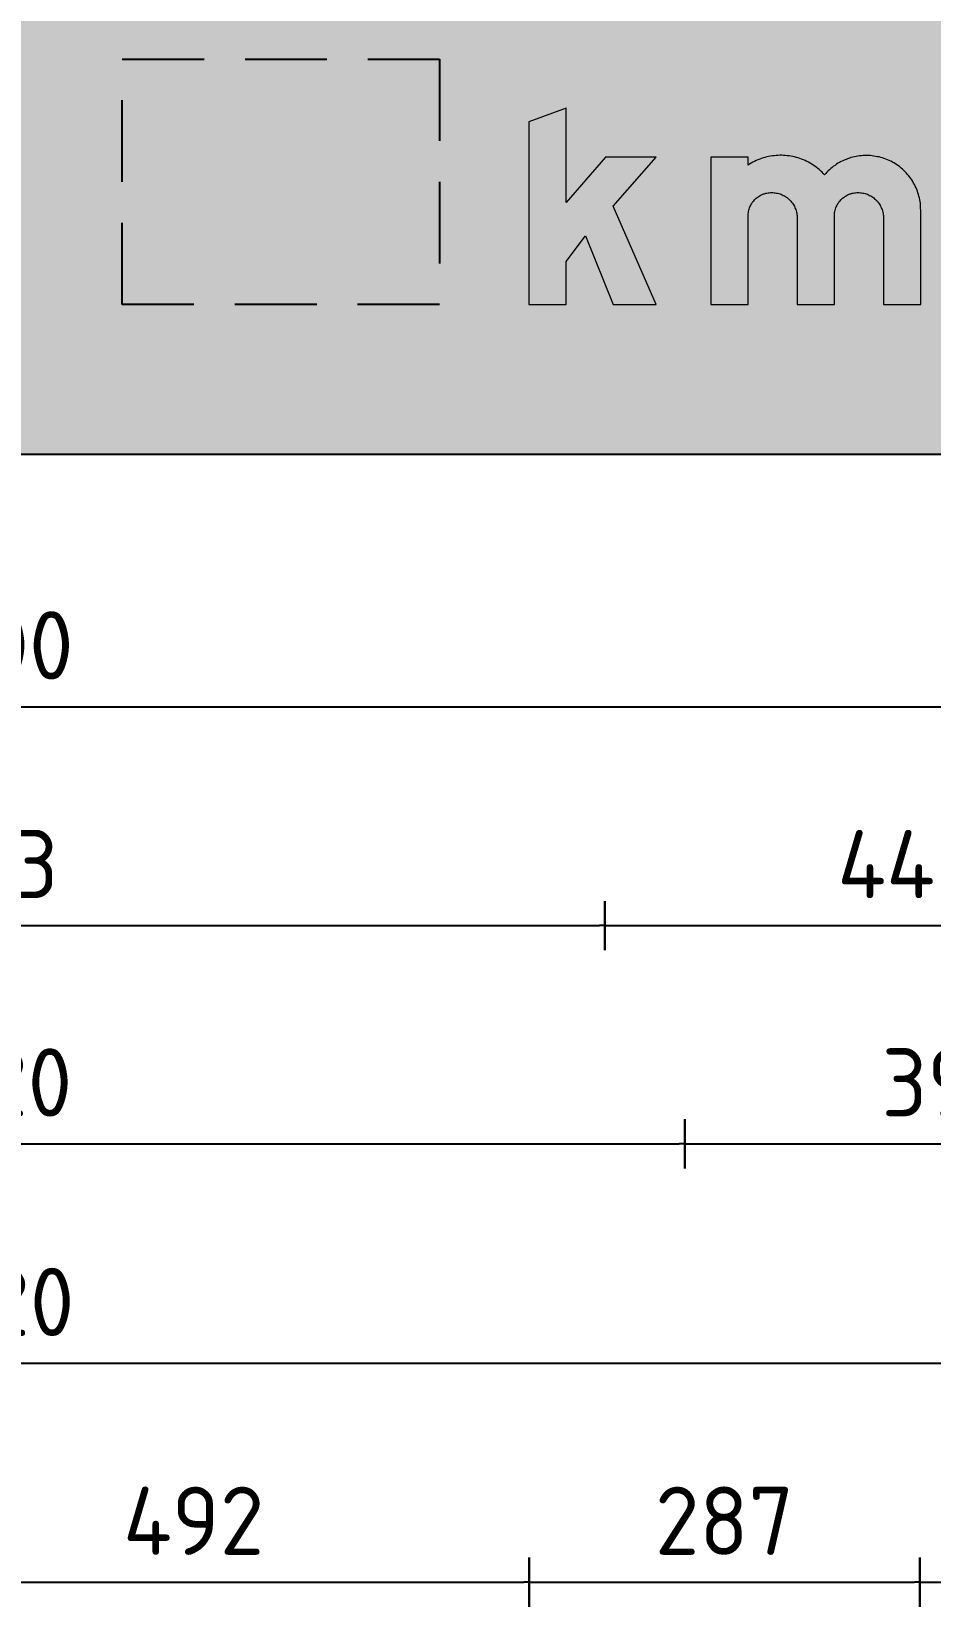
# Model space of a CAD drawing. Extents: x 0 to 1025, y -1312 to 297.
# Drawn here: x 246.5 to 279.5, y 64.5 to 122.3 of the extents above; entities that cross this region are included whole.
import ezdxf

# ---------------------------------------------------------------- set-up
doc = ezdxf.new("R2010")
doc.units = 0
doc.header["$LTSCALE"] = 6
doc.header["$MEASUREMENT"] = 0
doc.header["$PDSIZE"] = 1
doc.linetypes.add('HIDDEN', pattern=[0.375, 0.25, -0.125])
doc.layers.get('0').update_dxf_attribs({"linetype": 'CONTINUOUS'})
doc.layers.get('DEFPOINTS').update_dxf_attribs({"linetype": 'CONTINUOUS'})
doc.layers.add('L25', color=1, linetype='CONTINUOUS')
doc.layers.add('T25', color=1, linetype='CONTINUOUS')
doc.layers.add('yellow', color=7, linetype='CONTINUOUS', true_color=0xfcd900)
doc.styles.add('ISO', font='iso3098b.shx')
doc.dimstyles.new('SIGNSDIM', dxfattribs={"dimtxt": 2.5, "dimasz": 0.2, "dimexe": 1, "dimexo": 1.5, "dimgap": 1, "dimtad": 1, "dimtoh": 1, "dimdec": 4, "dimlfac": 20, "dimrnd": 1, "dimdsep": 46, "dimtxsty": 'ISO', "dimblk": 'SGNDIM', "dimcen": 2.5, "dimse2": 1, "dimadec": 0, "dimazin": 0, "dimtfac": 1, "dimtdec": 4, "dimtix": 1, "dimtmove": 0, "dimatfit": 3, "dimldrblk": 'SGNDIM', "dimfxl": 1, "dimtolj": 1, "dimtzin": 0, "dimarcsym": 0})

# ---------------------------------------------------------------- blocks, each defined once
blk = doc.blocks.new('SGNDIM')
for p, q in [((0, 4.5), (0, -4.5)), ((0, 0), (-1, 0))]:
    blk.add_line(p, q)
blk = doc.blocks.new('*D38')
at = {"layer": 'DEFPOINTS', "color": 0, "transparency": 16777216}
for p in [(279.0790021215249, 90.72775310346542), (289.9549699522847, 90.72775310346539), (289.9549699522847, 65.45374197443088)]:
    blk.add_point(p, dxfattribs=at)
at = {"layer": 'T25', "color": 0, "lineweight": -2, "transparency": 16777216}
for p, q in [((289.9549699522847, 89.22775310346539), (289.9549699522847, 64.45374197443088)), ((279.2790021215249, 65.45374197443088), (289.7549699522847, 65.45374197443088))]:
    blk.add_line(p, q, dxfattribs=at)
at = {"layer": 'T25', "color": 0, "lineweight": -2, "transparency": 16777216, "xscale": 0.2, "yscale": 0.2, "zscale": 0.2, "rotation": 180}
blk.add_blockref('SGNDIM', (279.0790021215249, 65.45374197443088), dxfattribs=at)
at = {"layer": 'T25', "color": 0, "lineweight": -2, "transparency": 16777216, "xscale": 0.2, "yscale": 0.2, "zscale": 0.2}
blk.add_blockref('SGNDIM', (289.9549699522847, 65.45374197443088), dxfattribs=at)
at = {"layer": 'T25', "color": 0, "transparency": 16777216, "insert": (284.5169860369048, 67.70374197443088), "char_height": 2.5, "attachment_point": 5, "style": 'ISO'}
blk.add_mtext('\\A1;218', dxfattribs=at)
blk = doc.blocks.new('*D39')
at = {"layer": 'DEFPOINTS', "color": 0, "transparency": 16777216}
for p in [(264.7532521215249, 110.5906501679015), (279.0790021215249, 110.5906501679015), (279.0790021215249, 65.45374197443088)]:
    blk.add_point(p, dxfattribs=at)
at = {"layer": 'T25', "color": 0, "lineweight": -2, "transparency": 16777216}
blk.add_line((264.9532521215249, 65.45374197443088), (278.8790021215249, 65.45374197443088), dxfattribs=at)
at = {"layer": 'T25', "color": 0, "lineweight": -2, "transparency": 16777216, "xscale": 0.2, "yscale": 0.2, "zscale": 0.2, "rotation": 180}
blk.add_blockref('SGNDIM', (264.7532521215249, 65.45374197443088), dxfattribs=at)
at = {"layer": 'T25', "color": 0, "lineweight": -2, "transparency": 16777216, "xscale": 0.2, "yscale": 0.2, "zscale": 0.2}
blk.add_blockref('SGNDIM', (279.0790021215249, 65.45374197443088), dxfattribs=at)
at = {"layer": 'T25', "color": 0, "transparency": 16777216, "insert": (271.9161271215249, 67.70374197443088), "char_height": 2.5, "attachment_point": 5, "style": 'ISO'}
blk.add_mtext('\\A1;287', dxfattribs=at)
blk = doc.blocks.new('*D40')
at = {"layer": 'DEFPOINTS', "color": 0, "transparency": 16777216}
for p in [(240.1533724423606, 104.6449995484639), (264.7532521215249, 104.6449995484639), (264.7532521215249, 65.45374197443088)]:
    blk.add_point(p, dxfattribs=at)
at = {"layer": 'T25', "color": 0, "lineweight": -2, "transparency": 16777216}
blk.add_line((240.3533724423606, 65.45374197443088), (264.5532521215249, 65.45374197443088), dxfattribs=at)
at = {"layer": 'T25', "color": 0, "lineweight": -2, "transparency": 16777216, "xscale": 0.2, "yscale": 0.2, "zscale": 0.2, "rotation": 180}
blk.add_blockref('SGNDIM', (240.1533724423606, 65.45374197443088), dxfattribs=at)
at = {"layer": 'T25', "color": 0, "lineweight": -2, "transparency": 16777216, "xscale": 0.2, "yscale": 0.2, "zscale": 0.2}
blk.add_blockref('SGNDIM', (264.7532521215249, 65.45374197443088), dxfattribs=at)
at = {"layer": 'T25', "color": 0, "transparency": 16777216, "insert": (252.4533122819428, 67.70374197443088), "char_height": 2.5, "attachment_point": 5, "style": 'ISO'}
blk.add_mtext('\\A1;492', dxfattribs=at)
blk = doc.blocks.new('*D43')
at = {"layer": 'DEFPOINTS', "color": 0, "transparency": 16777216}
for p in [(219.4528090448124, 116.0757744419039), (270.4593808599823, 116.0757744419039), (270.4593808599823, 81.52349244510759)]:
    blk.add_point(p, dxfattribs=at)
at = {"layer": 'T25', "color": 0, "lineweight": -2, "transparency": 16777216}
blk.add_line((219.6528090448124, 81.52349244510759), (270.2593808599823, 81.52349244510759), dxfattribs=at)
at = {"layer": 'T25', "color": 0, "lineweight": -2, "transparency": 16777216, "xscale": 0.2, "yscale": 0.2, "zscale": 0.2, "rotation": 180}
blk.add_blockref('SGNDIM', (219.4528090448124, 81.52349244510759), dxfattribs=at)
at = {"layer": 'T25', "color": 0, "lineweight": -2, "transparency": 16777216, "xscale": 0.2, "yscale": 0.2, "zscale": 0.2}
blk.add_blockref('SGNDIM', (270.4593808599823, 81.52349244510759), dxfattribs=at)
at = {"layer": 'T25', "color": 0, "transparency": 16777216, "insert": (244.9560949523973, 83.77349244510759), "char_height": 2.5, "attachment_point": 5, "style": 'ISO'}
blk.add_mtext('\\A1;1020', dxfattribs=at)
blk = doc.blocks.new('*D44')
at = {"layer": 'DEFPOINTS', "color": 0, "transparency": 16777216}
for p in [(222.3796584315482, 111.2934718846903), (267.5325314732465, 111.2934718846903), (267.5325314732465, 89.52349244510756)]:
    blk.add_point(p, dxfattribs=at)
at = {"layer": 'T25', "color": 0, "lineweight": -2, "transparency": 16777216}
blk.add_line((222.5796584315482, 89.52349244510756), (267.3325314732465, 89.52349244510756), dxfattribs=at)
at = {"layer": 'T25', "color": 0, "lineweight": -2, "transparency": 16777216, "xscale": 0.2, "yscale": 0.2, "zscale": 0.2, "rotation": 180}
blk.add_blockref('SGNDIM', (222.3796584315482, 89.52349244510756), dxfattribs=at)
at = {"layer": 'T25', "color": 0, "lineweight": -2, "transparency": 16777216, "xscale": 0.2, "yscale": 0.2, "zscale": 0.2}
blk.add_blockref('SGNDIM', (267.5325314732465, 89.52349244510756), dxfattribs=at)
at = {"layer": 'T25', "color": 0, "transparency": 16777216, "insert": (244.9560949523974, 91.77349244510756), "char_height": 2.5, "attachment_point": 5, "style": 'ISO'}
blk.add_mtext('\\A1;903', dxfattribs=at)
blk = doc.blocks.new('*D45')
at = {"layer": 'DEFPOINTS', "color": 0, "transparency": 16777216}
for p in [(270.4593808599823, 109.7920242372619), (289.9549699522847, 106.4717772531391), (289.9549699522847, 81.52349244510758)]:
    blk.add_point(p, dxfattribs=at)
at = {"layer": 'T25', "color": 0, "lineweight": -2, "transparency": 16777216}
for p, q in [((289.9549699522847, 104.9717772531391), (289.9549699522847, 80.52349244510758)), ((270.6593808599823, 81.52349244510758), (289.7549699522847, 81.52349244510758))]:
    blk.add_line(p, q, dxfattribs=at)
at = {"layer": 'T25', "color": 0, "lineweight": -2, "transparency": 16777216, "xscale": 0.2, "yscale": 0.2, "zscale": 0.2, "rotation": 180}
blk.add_blockref('SGNDIM', (270.4593808599823, 81.52349244510758), dxfattribs=at)
at = {"layer": 'T25', "color": 0, "lineweight": -2, "transparency": 16777216, "xscale": 0.2, "yscale": 0.2, "zscale": 0.2}
blk.add_blockref('SGNDIM', (289.9549699522847, 81.52349244510758), dxfattribs=at)
at = {"layer": 'T25', "color": 0, "transparency": 16777216, "insert": (280.2071754061335, 83.77349244510758), "char_height": 2.5, "attachment_point": 5, "style": 'ISO'}
blk.add_mtext('\\A1;390', dxfattribs=at)
blk = doc.blocks.new('*D47')
at = {"layer": 'DEFPOINTS', "color": 0, "transparency": 16777216}
for p in [(267.5325314732465, 107.7014585391159), (289.9549699522847, 107.7014585391158), (289.9549699522847, 89.52349244510759)]:
    blk.add_point(p, dxfattribs=at)
at = {"layer": 'T25', "color": 0, "lineweight": -2, "transparency": 16777216}
for p, q in [((289.9549699522847, 106.2014585391158), (289.9549699522847, 88.52349244510759)), ((267.7325314732465, 89.52349244510759), (289.7549699522847, 89.52349244510759))]:
    blk.add_line(p, q, dxfattribs=at)
at = {"layer": 'T25', "color": 0, "lineweight": -2, "transparency": 16777216, "xscale": 0.2, "yscale": 0.2, "zscale": 0.2, "rotation": 180}
blk.add_blockref('SGNDIM', (267.5325314732465, 89.52349244510759), dxfattribs=at)
at = {"layer": 'T25', "color": 0, "lineweight": -2, "transparency": 16777216, "xscale": 0.2, "yscale": 0.2, "zscale": 0.2}
blk.add_blockref('SGNDIM', (289.9549699522847, 89.52349244510759), dxfattribs=at)
at = {"layer": 'T25', "color": 0, "transparency": 16777216, "insert": (278.7437507127656, 91.77349244510759), "char_height": 2.5, "attachment_point": 5, "style": 'ISO'}
blk.add_mtext('\\A1;448', dxfattribs=at)
blk = doc.blocks.new('*D60')
at = {"layer": 'DEFPOINTS', "color": 0, "transparency": 16777216}
for p in [(209.4463342908134, 118.9192474164409), (280.4658556139817, 118.9192474164409), (280.4658556139817, 73.47699213132314)]:
    blk.add_point(p, dxfattribs=at)
at = {"layer": 'T25', "color": 0, "lineweight": -2, "transparency": 16777216}
blk.add_line((209.6463342908134, 73.47699213132314), (280.2658556139817, 73.47699213132314), dxfattribs=at)
at = {"layer": 'T25', "color": 0, "lineweight": -2, "transparency": 16777216, "xscale": 0.2, "yscale": 0.2, "zscale": 0.2, "rotation": 180}
blk.add_blockref('SGNDIM', (209.4463342908134, 73.47699213132314), dxfattribs=at)
at = {"layer": 'T25', "color": 0, "lineweight": -2, "transparency": 16777216, "xscale": 0.2, "yscale": 0.2, "zscale": 0.2}
blk.add_blockref('SGNDIM', (280.4658556139817, 73.47699213132314), dxfattribs=at)
at = {"layer": 'T25', "color": 0, "transparency": 16777216, "insert": (244.9560949523975, 75.72699213132314), "char_height": 2.5, "attachment_point": 5, "style": 'ISO'}
blk.add_mtext('\\A1;1420', dxfattribs=at)
blk = doc.blocks.new('*D63')
at = {"layer": 'DEFPOINTS', "color": 0, "transparency": 16777216}
for p in [(204.9649293645379, 139.9032836958754), (284.9472605402573, 139.9032836958754), (284.9472605402573, 97.54674203023296)]:
    blk.add_point(p, dxfattribs=at)
at = {"layer": 'T25', "color": 0, "lineweight": -2, "transparency": 16777216}
blk.add_line((205.1649293645379, 97.54674203023296), (284.7472605402573, 97.54674203023296), dxfattribs=at)
at = {"layer": 'T25', "color": 0, "lineweight": -2, "transparency": 16777216, "xscale": 0.2, "yscale": 0.2, "zscale": 0.2, "rotation": 180}
blk.add_blockref('SGNDIM', (204.9649293645379, 97.54674203023296), dxfattribs=at)
at = {"layer": 'T25', "color": 0, "lineweight": -2, "transparency": 16777216, "xscale": 0.2, "yscale": 0.2, "zscale": 0.2}
blk.add_blockref('SGNDIM', (284.9472605402573, 97.54674203023296), dxfattribs=at)
at = {"layer": 'T25', "color": 0, "transparency": 16777216, "insert": (244.9560949523976, 99.79674203023296), "char_height": 2.5, "attachment_point": 5, "style": 'ISO'}
blk.add_mtext('\\A1;1600', dxfattribs=at)

msp = doc.modelspace()

# ---------------------------------------------------------------- hatches: boundary and pattern name
at = {"layer": 'L25'}
h = msp.add_hatch(color=256, dxfattribs=at)
h.paths.add_polyline_path([(264.738352515593, 112.2893215360352), (266.1063969119675, 112.2893215360352), (266.1063969119675, 113.8718474691294), (266.8251998998931, 114.8109287920644), (267.8338428023048, 112.2893215360352), (269.4163687353989, 112.2893215360352), (267.8338428023048, 115.8891332739527), (269.4163687353989, 117.6919375420564), (267.5497996861084, 117.6919375420564), (266.1063969119675, 116.0340532311958), (266.1063969119675, 119.4889450118703), (264.738352515593, 118.9846235606644)])
h.paths.add_polyline_path([(277.7463678777298, 115.4601702005133), (277.7463678777298, 112.2893215360352), (279.1144122741043, 112.2893215360352), (279.1144122741043, 115.7442133167097), (279.1086154758146, 115.8137748961864), (279.1086154758146, 115.8775396773733), (279.1028186775249, 115.9413044585603), (279.0970218792351, 116.0050692397472), (279.0854282826558, 116.0688340209342), (279.0738346860762, 116.1325988021211), (279.0622410894968, 116.196363583308), (279.0448506946277, 116.260128364495), (279.0274602997584, 116.323893145682), (279.0100699048892, 116.3876579268689), (278.9868827117305, 116.4456259097661), (278.9636955185716, 116.5093906909531), (278.9405083254126, 116.5673586738503), (278.911524333964, 116.6253266567475), (278.8825403425154, 116.6832946396447), (278.8477595527771, 116.741262622542), (278.8187755613284, 116.7992306054392), (278.7839947715901, 116.8571985883363), (278.7434171835621, 116.9093697729439), (278.7086363938238, 116.9615409575513), (278.6680588057957, 117.0137121421589), (278.621684419478, 117.0600865284767), (278.5811068314499, 117.1122577130842), (278.5347324451321, 117.158632099402), (278.4883580588143, 117.2050064857197), (278.4419836724965, 117.2455840737478), (278.3898124878891, 117.2919584600656), (278.3434381015713, 117.3325360480936), (278.2912669169638, 117.367316837832), (278.2332989340665, 117.40789442586), (278.1811277494591, 117.4426752155984), (278.1289565648515, 117.4774560053366), (278.0709885819543, 117.5064399967853), (278.0130205990571, 117.5412207865236), (277.9550526161598, 117.5702047779723), (277.891287834973, 117.5933919711311), (277.8333198520757, 117.61657916429), (277.7695550708887, 117.6397663574489), (277.7115870879915, 117.6629535506078), (277.6478223068046, 117.6803439454769), (277.5840575256176, 117.6977343403461), (277.5202927444306, 117.7093279369256), (277.4565279632438, 117.720921533505), (277.3927631820568, 117.7325151300844), (277.3289984008698, 117.7441087266639), (277.2652336196829, 117.7499055249536), (277.1956720402063, 117.7499055249536), (277.1319072590193, 117.7499055249536), (277.0681424778323, 117.7499055249536), (277.0043776966453, 117.7499055249536), (276.9406129154585, 117.7441087266639), (276.8710513359819, 117.7383119283742), (276.8072865547949, 117.7267183317947), (276.7435217736079, 117.720921533505), (276.679756992421, 117.7035311386358), (276.615992211234, 117.6919375420564), (276.5522274300471, 117.6745471471873), (276.4942594471499, 117.6513599540283), (276.4304946659629, 117.6339695591592), (276.3725266830656, 117.6107823660003), (276.3087619018787, 117.5817983745516), (276.2507939189815, 117.5586111813927), (276.1928259360843, 117.5296271899442), (276.1348579531871, 117.4948464002058), (276.0768899702899, 117.4658624087572), (276.0247187856823, 117.4310816190189), (275.9725476010748, 117.3905040309908), (275.9145796181776, 117.3557232412525), (275.8682052318599, 117.3151456532245), (275.8160340472524, 117.2745680651964), (275.7638628626448, 117.2281936788786), (275.717488476327, 117.1876160908506), (275.6711140900093, 117.1412417045328), (275.6305365019813, 117.0890705199253), (275.5841621156634, 117.0426961336075), (275.5377877293457, 117.094867318215), (275.4914133430279, 117.1412417045328), (275.4392421584204, 117.1876160908506), (275.3928677721026, 117.2339904771683), (275.3348997892054, 117.2745680651964), (275.2827286045979, 117.3209424515142), (275.2305574199904, 117.3615200395422), (275.1725894370932, 117.3963008292806), (275.1146214541959, 117.4368784173086), (275.0566534712987, 117.471659207047), (274.9928886901118, 117.5064399967853), (274.9349207072146, 117.5354239882339), (274.8711559260276, 117.5644079796825), (274.8073911448407, 117.5933919711311), (274.7436263636537, 117.61657916429), (274.6798615824667, 117.6397663574489), (274.6160968012799, 117.6629535506078), (274.5523320200929, 117.6803439454769), (274.4827704406162, 117.6977343403461), (274.4190056594292, 117.7151247352153), (274.3494440799525, 117.7267183317947), (274.2856792987657, 117.7383119283742), (274.216117719289, 117.7441087266639), (274.1465561398123, 117.7499055249536), (274.0769945603357, 117.7557023232433), (274.0132297791487, 117.761499121533), (273.9436681996721, 117.761499121533), (273.8741066201954, 117.7557023232433), (273.8045450407187, 117.7499055249536), (273.7349834612421, 117.7441087266639), (273.6712186800551, 117.7383119283742), (273.6016571005784, 117.7267183317947), (273.5320955211017, 117.7151247352153), (273.4683307399147, 117.6977343403461), (273.3987691604381, 117.6803439454769), (273.3350043792512, 117.6629535506078), (273.2712395980643, 117.6397663574489), (273.2074748168773, 117.61657916429), (273.1437100356904, 117.5933919711311), (273.0799452545034, 117.5644079796825), (273.0161804733165, 117.5354239882339), (272.9582124904193, 117.5064399967853), (272.8944477092323, 117.471659207047), (272.8364797263351, 117.4368784173086), (272.7785117434379, 117.4020976275703), (272.7785117434379, 117.6919375420564), (271.4104673470634, 117.6919375420564), (271.4104673470634, 112.2893215360352), (272.7785117434379, 112.2893215360352), (272.7785117434379, 115.52973177999), (272.7785117434379, 115.5761061663077), (272.7843085417276, 115.6166837543358), (272.7901053400174, 115.6630581406536), (272.795902138307, 115.7036357286817), (272.8074957348865, 115.7500101149994), (272.819089331466, 115.7905877030275), (272.8306829280453, 115.8311652910556), (272.8480733229146, 115.8717428790836), (272.8654637177837, 115.9123204671117), (272.8886509109427, 115.9528980551397), (272.9118381041014, 115.9876788448781), (272.9350252972604, 116.0224596346164), (272.9582124904193, 116.0630372226444), (272.9871964818679, 116.092021214093), (273.0161804733165, 116.1268020038314), (273.045164464765, 116.15578599528), (273.0799452545034, 116.1847699867286), (273.1147260442417, 116.2137539781772), (273.1495068339801, 116.2427379696258), (273.1842876237184, 116.2659251627847), (273.2248652117465, 116.2891123559436), (273.2596460014847, 116.3065027508128), (273.3002235895128, 116.323893145682), (273.3408011775409, 116.3412835405511), (273.381378765569, 116.3528771371305), (273.4277531518867, 116.3702675319997), (273.4683307399147, 116.3760643302894), (273.5147051262326, 116.3818611285792), (273.5552827142606, 116.3876579268689), (273.6016571005784, 116.3934547251586), (273.6422346886065, 116.3934547251586), (273.6886090749243, 116.3934547251586), (273.7349834612421, 116.3876579268689), (273.7755610492701, 116.3876579268689), (273.8219354355879, 116.3760643302894), (273.862513023616, 116.3702675319997), (273.9088874099338, 116.3586739354203), (273.9494649979617, 116.3412835405511), (273.9900425859898, 116.3296899439716), (274.0306201740179, 116.3122995491025), (274.071197762046, 116.2891123559436), (274.111775350074, 116.2717219610744), (274.1523529381021, 116.2485347679155), (274.1871337278404, 116.219550776467), (274.2219145175787, 116.196363583308), (274.2566953073171, 116.1673795918594), (274.2914760970554, 116.1383956004108), (274.320460088504, 116.1036148106725), (274.3494440799525, 116.0746308192239), (274.3784280714013, 116.0398500294855), (274.4074120628499, 116.0050692397472), (274.4305992560087, 115.9644916517192), (274.4537864491676, 115.9297108619808), (274.4769736423265, 115.8891332739527), (274.4943640371957, 115.8485556859247), (274.5117544320648, 115.8079780978967), (274.529144826934, 115.7674005098686), (274.5407384235133, 115.7210261235508), (274.5523320200929, 115.6804485355227), (274.5639256166723, 115.634074149205), (274.569722414962, 115.5934965611769), (274.5755192132518, 115.5471221748592), (274.5755192132518, 115.5007477885414), (274.5813160115414, 115.4601702005133), (274.5813160115414, 112.2893215360352), (275.9435636096262, 112.2893215360352), (275.9435636096262, 115.52973177999), (275.9493604079159, 115.5761061663077), (275.9493604079159, 115.6166837543358), (275.9551572062056, 115.6630581406536), (275.9609540044953, 115.7036357286817), (275.9725476010748, 115.7500101149994), (275.9841411976543, 115.7905877030275), (275.9957347942337, 115.8311652910556), (276.0131251891029, 115.8717428790836), (276.030515583972, 115.9123204671117), (276.053702777131, 115.9528980551397), (276.0768899702899, 115.9876788448781), (276.1000771634486, 116.0224596346164), (276.1232643566076, 116.0630372226444), (276.1522483480562, 116.092021214093), (276.1812323395048, 116.1268020038314), (276.2102163309534, 116.15578599528), (276.2449971206918, 116.1847699867286), (276.2797779104301, 116.2137539781772), (276.3145587001685, 116.2427379696258), (276.3493394899068, 116.2659251627847), (276.3899170779349, 116.2891123559436), (276.4304946659629, 116.3065027508128), (276.4652754557012, 116.323893145682), (276.5058530437293, 116.3412835405511), (276.5522274300471, 116.3528771371305), (276.5928050180752, 116.3702675319997), (276.6333826061032, 116.3760643302894), (276.679756992421, 116.3818611285792), (276.720334580449, 116.3876579268689), (276.7667089667668, 116.3934547251586), (276.8072865547949, 116.3934547251586), (276.8536609411127, 116.3934547251586), (276.9000353274304, 116.3876579268689), (276.9406129154585, 116.3876579268689), (276.9869873017763, 116.3760643302894), (277.0275648898044, 116.3702675319997), (277.073939276122, 116.3586739354203), (277.1145168641501, 116.3412835405511), (277.1550944521782, 116.3296899439716), (277.201468838496, 116.3122995491025), (277.2362496282344, 116.2891123559436), (277.2768272162623, 116.2717219610744), (277.3174048042904, 116.2485347679155), (277.3521855940287, 116.219550776467), (277.3869663837671, 116.196363583308), (277.4217471735054, 116.1673795918594), (277.4565279632438, 116.1383956004108), (277.4855119546924, 116.1036148106725), (277.5202927444306, 116.0746308192239), (277.5434799375896, 116.0398500294855), (277.5724639290382, 116.0050692397472), (277.5956511221971, 115.9644916517192), (277.618838315356, 115.9297108619808), (277.6420255085148, 115.8891332739527), (277.6594159033839, 115.8485556859247), (277.6768062982532, 115.8079780978967), (277.6941966931224, 115.7674005098686), (277.7057902897018, 115.7210261235508), (277.7173838862813, 115.6804485355227), (277.7289774828606, 115.634074149205), (277.7347742811505, 115.5934965611769), (277.7405710794401, 115.5471221748592), (277.7463678777298, 115.5007477885414)])
at = {"layer": 'yellow'}
h = msp.add_hatch(color=256, dxfattribs=at)
edge = h.paths.add_edge_path()
edge.add_line((199.9572199525102, 116.7883429349736), (199.9572199525099, 246.7865827480344))
edge.add_arc((209.9572199525098, 246.7865827480345), 9.999999999999943, 90, 180.0000000000003, ccw=False)
edge.add_line((209.9572199525098, 256.7865827480344), (279.9549699522848, 256.7865827480343))
edge.add_arc((279.9549699522847, 246.7865827480344), 9.999999999999972, -2.2737367544323206e-13, 89.99999999999972, ccw=False)
edge.add_line((289.9549699522847, 246.7865827480343), (289.9549699522847, 116.7883429349736))
edge.add_arc((279.9549699522847, 116.7883429349736), 10, -89.99999999999972, 1.1368683772161603e-13, ccw=False)
edge.add_line((279.9549699522848, 106.7883429349736), (209.9572199525102, 106.7883429349736))
edge.add_arc((209.9572199525102, 116.7883429349736), 10, 180.0000000000001, 270, ccw=False)
edge = h.paths.add_edge_path(flags=16)
edge.add_line((262.4549699522847, 238.7167225360821), (262.4549699522847, 246.7167225360822))
edge.add_arc((271.4549699522847, 246.7167225360822), 9, 90, 180, ccw=False)
edge.add_line((271.4549699522847, 255.7167225360822), (279.9549699522846, 255.7167225360822))
edge.add_arc((279.9549699522846, 246.7167225360822), 9, 0, 90, ccw=False)
edge.add_line((288.9549699522846, 246.7167225360822), (288.9549699522846, 238.7167225360821))
edge.add_arc((279.9549699522846, 238.7167225360821), 9, -90, 0, ccw=False)
edge.add_line((279.9549699522846, 229.7167225360821), (271.4549699522847, 229.7167225360821))
edge.add_arc((271.4549699522847, 238.7167225360821), 9, 180, 270, ccw=False)
edge = h.paths.add_edge_path(flags=16)
edge.add_arc((218.4572199525098, 238.7865827480345), 9, -90, 0, ccw=False)
edge.add_line((218.4572199525098, 229.7865827480345), (209.9572199525099, 229.7865827480345))
edge.add_arc((209.9572199525099, 238.7865827480345), 9, 180.0000000000002, 270, ccw=False)
edge.add_line((200.9572199525099, 238.7865827480345), (200.9572199525099, 246.7865827480346))
edge.add_arc((209.9572199525099, 246.7865827480346), 9, 90, 180, ccw=False)
edge.add_line((209.9572199525099, 255.7865827480346), (218.4572199525099, 255.7865827480346))
edge.add_arc((218.4572199525099, 246.7865827480346), 9, 0, 90, ccw=False)
edge.add_line((227.4572199525099, 246.7865827480346), (227.4572199525098, 238.7865827480345))
edge = h.paths.add_edge_path(flags=16)
edge.add_arc((281.6857828926775, 205.2871869874917), 3.236483077521997, 315.0000000091667, 405.0000000116693)
edge.add_line((283.9743220235227, 207.5757261192691), (247.2446340382789, 244.3054141493952))
edge.add_arc((244.9560949059146, 242.0168750198273), 3.236483077033856, 44.99999996499385, 134.9999999649739)
edge.add_line((242.6675557763475, 244.3054141521925), (205.9378677904971, 207.5757262112488))
edge.add_arc((208.2264069200641, 205.2871870788836), 3.236483077033796, 134.9999999649721, 225.000000002478)
edge.add_line((205.937867789197, 202.9986479478185), (242.6675558204958, 166.2689599196995))
edge.add_arc((244.9560949523985, 168.5574990493664), 3.236483076777436, 224.9999999720124, 315.0000000020368)
edge.add_line((247.2446340832647, 166.268959918663), (283.9743220243549, 202.9986478565465))
h.paths.add_polyline_path([(209.4713411645187, 126.2874809203865), (209.4713411645187, 161.2874809203865), (280.4408487402764, 161.2874809203865), (280.4408487402764, 126.2874809203865)], flags=16)
h.paths.add_polyline_path([(234.6703597868037, 121.2917492799739), (234.6703597868037, 119.8483465058331), (236.7398167762345, 119.8483465058331), (236.7398167762345, 112.2893215360352), (238.1774227520856, 112.2893215360352), (238.1774227520856, 119.8483465058331), (240.2468797415165, 119.8483465058331), (240.2468797415165, 121.2917492799739)], flags=16)
h.paths.add_polyline_path([(227.3837843366228, 121.2917492799739), (228.9141390851094, 121.2917492799739), (230.2647930866147, 118.4976925043278), (231.61544708812, 121.2917492799739), (233.140005038317, 121.2917492799739), (230.9835960745403, 116.9673377558411), (233.3255025835881, 112.2893215360352), (231.7951478351014, 112.2893215360352), (230.2647930866147, 115.4427798056442), (228.734438338128, 112.2893215360352), (227.2040835896414, 112.2893215360352), (229.5459900986892, 116.9673377558411)], flags=16)
h.paths.add_polyline_path([(219.9928665172269, 121.2917492799739), (225.2099849779769, 121.2917492799739), (225.2099849779769, 119.8483465058331), (221.4362692913677, 119.8483465058331), (221.4362692913677, 117.6919375420564), (224.0448285217428, 117.6919375420564), (224.0448285217428, 116.2485347679155), (221.4362692913677, 116.2485347679155), (221.4362692913677, 113.7327243101761), (225.4824344975938, 113.7327243101761), (225.4824344975938, 112.2893215360352), (219.9928665172269, 112.2893215360352)], flags=16)
h.paths.add_polyline_path([(210.8571124126246, 121.2917492799739), (212.3816703628215, 121.2917492799739), (215.4423798597949, 115.257282260373), (215.4423798597949, 121.2917492799739), (216.879985835646, 121.2917492799739), (216.879985835646, 112.2893215360352), (215.3496310871594, 112.2893215360352), (212.2947183884757, 118.3179917573464), (212.2947183884757, 112.2893215360352), (210.8571124126246, 112.2893215360352)], flags=16)
h.paths.add_polyline_path([(264.738352515593, 112.2893215360352), (266.1063969119675, 112.2893215360352), (266.1063969119675, 113.8718474691294), (266.8251998998931, 114.8109287920644), (267.8338428023048, 112.2893215360352), (269.4163687353989, 112.2893215360352), (267.8338428023048, 115.8891332739527), (269.4163687353989, 117.6919375420564), (267.5497996861084, 117.6919375420564), (266.1063969119675, 116.0340532311958), (266.1063969119675, 119.4889450118703), (264.738352515593, 118.9846235606644)], flags=16)
h.paths.add_polyline_path([(277.7463678777298, 115.4601702005133), (277.7463678777298, 112.2893215360352), (279.1144122741043, 112.2893215360352), (279.1144122741043, 115.7442133167097), (279.1086154758146, 115.8137748961864), (279.1086154758146, 115.8775396773733), (279.1028186775249, 115.9413044585603), (279.0970218792351, 116.0050692397472), (279.0854282826558, 116.0688340209342), (279.0738346860762, 116.1325988021211), (279.0622410894968, 116.196363583308), (279.0448506946277, 116.260128364495), (279.0274602997584, 116.323893145682), (279.0100699048892, 116.3876579268689), (278.9868827117305, 116.4456259097661), (278.9636955185716, 116.5093906909531), (278.9405083254126, 116.5673586738503), (278.911524333964, 116.6253266567475), (278.8825403425154, 116.6832946396447), (278.8477595527771, 116.741262622542), (278.8187755613284, 116.7992306054392), (278.7839947715901, 116.8571985883363), (278.7434171835621, 116.9093697729439), (278.7086363938238, 116.9615409575513), (278.6680588057957, 117.0137121421589), (278.621684419478, 117.0600865284767), (278.5811068314499, 117.1122577130842), (278.5347324451321, 117.158632099402), (278.4883580588143, 117.2050064857197), (278.4419836724965, 117.2455840737478), (278.3898124878891, 117.2919584600656), (278.3434381015713, 117.3325360480936), (278.2912669169638, 117.367316837832), (278.2332989340665, 117.40789442586), (278.1811277494591, 117.4426752155984), (278.1289565648515, 117.4774560053366), (278.0709885819543, 117.5064399967853), (278.0130205990571, 117.5412207865236), (277.9550526161598, 117.5702047779723), (277.891287834973, 117.5933919711311), (277.8333198520757, 117.61657916429), (277.7695550708887, 117.6397663574489), (277.7115870879915, 117.6629535506078), (277.6478223068046, 117.6803439454769), (277.5840575256176, 117.6977343403461), (277.5202927444306, 117.7093279369256), (277.4565279632438, 117.720921533505), (277.3927631820568, 117.7325151300844), (277.3289984008698, 117.7441087266639), (277.2652336196829, 117.7499055249536), (277.1956720402063, 117.7499055249536), (277.1319072590193, 117.7499055249536), (277.0681424778323, 117.7499055249536), (277.0043776966453, 117.7499055249536), (276.9406129154585, 117.7441087266639), (276.8710513359819, 117.7383119283742), (276.8072865547949, 117.7267183317947), (276.7435217736079, 117.720921533505), (276.679756992421, 117.7035311386358), (276.615992211234, 117.6919375420564), (276.5522274300471, 117.6745471471873), (276.4942594471499, 117.6513599540283), (276.4304946659629, 117.6339695591592), (276.3725266830656, 117.6107823660003), (276.3087619018787, 117.5817983745516), (276.2507939189815, 117.5586111813927), (276.1928259360843, 117.5296271899442), (276.1348579531871, 117.4948464002058), (276.0768899702899, 117.4658624087572), (276.0247187856823, 117.4310816190189), (275.9725476010748, 117.3905040309908), (275.9145796181776, 117.3557232412525), (275.8682052318599, 117.3151456532245), (275.8160340472524, 117.2745680651964), (275.7638628626448, 117.2281936788786), (275.717488476327, 117.1876160908506), (275.6711140900093, 117.1412417045328), (275.6305365019813, 117.0890705199253), (275.5841621156634, 117.0426961336075), (275.5377877293457, 117.094867318215), (275.4914133430279, 117.1412417045328), (275.4392421584204, 117.1876160908506), (275.3928677721026, 117.2339904771683), (275.3348997892054, 117.2745680651964), (275.2827286045979, 117.3209424515142), (275.2305574199904, 117.3615200395422), (275.1725894370932, 117.3963008292806), (275.1146214541959, 117.4368784173086), (275.0566534712987, 117.471659207047), (274.9928886901118, 117.5064399967853), (274.9349207072146, 117.5354239882339), (274.8711559260276, 117.5644079796825), (274.8073911448407, 117.5933919711311), (274.7436263636537, 117.61657916429), (274.6798615824667, 117.6397663574489), (274.6160968012799, 117.6629535506078), (274.5523320200929, 117.6803439454769), (274.4827704406162, 117.6977343403461), (274.4190056594292, 117.7151247352153), (274.3494440799525, 117.7267183317947), (274.2856792987657, 117.7383119283742), (274.216117719289, 117.7441087266639), (274.1465561398123, 117.7499055249536), (274.0769945603357, 117.7557023232433), (274.0132297791487, 117.761499121533), (273.9436681996721, 117.761499121533), (273.8741066201954, 117.7557023232433), (273.8045450407187, 117.7499055249536), (273.7349834612421, 117.7441087266639), (273.6712186800551, 117.7383119283742), (273.6016571005784, 117.7267183317947), (273.5320955211017, 117.7151247352153), (273.4683307399147, 117.6977343403461), (273.3987691604381, 117.6803439454769), (273.3350043792512, 117.6629535506078), (273.2712395980643, 117.6397663574489), (273.2074748168773, 117.61657916429), (273.1437100356904, 117.5933919711311), (273.0799452545034, 117.5644079796825), (273.0161804733165, 117.5354239882339), (272.9582124904193, 117.5064399967853), (272.8944477092323, 117.471659207047), (272.8364797263351, 117.4368784173086), (272.7785117434379, 117.4020976275703), (272.7785117434379, 117.6919375420564), (271.4104673470634, 117.6919375420564), (271.4104673470634, 112.2893215360352), (272.7785117434379, 112.2893215360352), (272.7785117434379, 115.52973177999), (272.7785117434379, 115.5761061663077), (272.7843085417276, 115.6166837543358), (272.7901053400174, 115.6630581406536), (272.795902138307, 115.7036357286817), (272.8074957348865, 115.7500101149994), (272.819089331466, 115.7905877030275), (272.8306829280453, 115.8311652910556), (272.8480733229146, 115.8717428790836), (272.8654637177837, 115.9123204671117), (272.8886509109427, 115.9528980551397), (272.9118381041014, 115.9876788448781), (272.9350252972604, 116.0224596346164), (272.9582124904193, 116.0630372226444), (272.9871964818679, 116.092021214093), (273.0161804733165, 116.1268020038314), (273.045164464765, 116.15578599528), (273.0799452545034, 116.1847699867286), (273.1147260442417, 116.2137539781772), (273.1495068339801, 116.2427379696258), (273.1842876237184, 116.2659251627847), (273.2248652117465, 116.2891123559436), (273.2596460014847, 116.3065027508128), (273.3002235895128, 116.323893145682), (273.3408011775409, 116.3412835405511), (273.381378765569, 116.3528771371305), (273.4277531518867, 116.3702675319997), (273.4683307399147, 116.3760643302894), (273.5147051262326, 116.3818611285792), (273.5552827142606, 116.3876579268689), (273.6016571005784, 116.3934547251586), (273.6422346886065, 116.3934547251586), (273.6886090749243, 116.3934547251586), (273.7349834612421, 116.3876579268689), (273.7755610492701, 116.3876579268689), (273.8219354355879, 116.3760643302894), (273.862513023616, 116.3702675319997), (273.9088874099338, 116.3586739354203), (273.9494649979617, 116.3412835405511), (273.9900425859898, 116.3296899439716), (274.0306201740179, 116.3122995491025), (274.071197762046, 116.2891123559436), (274.111775350074, 116.2717219610744), (274.1523529381021, 116.2485347679155), (274.1871337278404, 116.219550776467), (274.2219145175787, 116.196363583308), (274.2566953073171, 116.1673795918594), (274.2914760970554, 116.1383956004108), (274.320460088504, 116.1036148106725), (274.3494440799525, 116.0746308192239), (274.3784280714013, 116.0398500294855), (274.4074120628499, 116.0050692397472), (274.4305992560087, 115.9644916517192), (274.4537864491676, 115.9297108619808), (274.4769736423265, 115.8891332739527), (274.4943640371957, 115.8485556859247), (274.5117544320648, 115.8079780978967), (274.529144826934, 115.7674005098686), (274.5407384235133, 115.7210261235508), (274.5523320200929, 115.6804485355227), (274.5639256166723, 115.634074149205), (274.569722414962, 115.5934965611769), (274.5755192132518, 115.5471221748592), (274.5755192132518, 115.5007477885414), (274.5813160115414, 115.4601702005133), (274.5813160115414, 112.2893215360352), (275.9435636096262, 112.2893215360352), (275.9435636096262, 115.52973177999), (275.9493604079159, 115.5761061663077), (275.9493604079159, 115.6166837543358), (275.9551572062056, 115.6630581406536), (275.9609540044953, 115.7036357286817), (275.9725476010748, 115.7500101149994), (275.9841411976543, 115.7905877030275), (275.9957347942337, 115.8311652910556), (276.0131251891029, 115.8717428790836), (276.030515583972, 115.9123204671117), (276.053702777131, 115.9528980551397), (276.0768899702899, 115.9876788448781), (276.1000771634486, 116.0224596346164), (276.1232643566076, 116.0630372226444), (276.1522483480562, 116.092021214093), (276.1812323395048, 116.1268020038314), (276.2102163309534, 116.15578599528), (276.2449971206918, 116.1847699867286), (276.2797779104301, 116.2137539781772), (276.3145587001685, 116.2427379696258), (276.3493394899068, 116.2659251627847), (276.3899170779349, 116.2891123559436), (276.4304946659629, 116.3065027508128), (276.4652754557012, 116.323893145682), (276.5058530437293, 116.3412835405511), (276.5522274300471, 116.3528771371305), (276.5928050180752, 116.3702675319997), (276.6333826061032, 116.3760643302894), (276.679756992421, 116.3818611285792), (276.720334580449, 116.3876579268689), (276.7667089667668, 116.3934547251586), (276.8072865547949, 116.3934547251586), (276.8536609411127, 116.3934547251586), (276.9000353274304, 116.3876579268689), (276.9406129154585, 116.3876579268689), (276.9869873017763, 116.3760643302894), (277.0275648898044, 116.3702675319997), (277.073939276122, 116.3586739354203), (277.1145168641501, 116.3412835405511), (277.1550944521782, 116.3296899439716), (277.201468838496, 116.3122995491025), (277.2362496282344, 116.2891123559436), (277.2768272162623, 116.2717219610744), (277.3174048042904, 116.2485347679155), (277.3521855940287, 116.219550776467), (277.3869663837671, 116.196363583308), (277.4217471735054, 116.1673795918594), (277.4565279632438, 116.1383956004108), (277.4855119546924, 116.1036148106725), (277.5202927444306, 116.0746308192239), (277.5434799375896, 116.0398500294855), (277.5724639290382, 116.0050692397472), (277.5956511221971, 115.9644916517192), (277.618838315356, 115.9297108619808), (277.6420255085148, 115.8891332739527), (277.6594159033839, 115.8485556859247), (277.6768062982532, 115.8079780978967), (277.6941966931224, 115.7674005098686), (277.7057902897018, 115.7210261235508), (277.7173838862813, 115.6804485355227), (277.7289774828606, 115.634074149205), (277.7347742811505, 115.5934965611769), (277.7405710794401, 115.5471221748592), (277.7463678777298, 115.5007477885414)], flags=16)
h.paths.add_polyline_path([(222.6182801128153, 65.95374197443088), (228.3682801128153, 65.95374197443088), (228.3682801128153, 69.45374197443088), (222.6182801128153, 69.45374197443088)], flags=9)
h.paths.add_polyline_path([(269.0411271215249, 65.95374197443088), (274.7911271215249, 65.95374197443088), (274.7911271215249, 69.45374197443088), (269.0411271215249, 69.45374197443088)], flags=9)

# ---------------------------------------------------------------- linework, layer by layer
at = {"layer": 'L25'}
msp.add_lwpolyline([(199.9572199525102, 116.7883429349736), (199.9572199525099, 246.7865827480344, -0.4142135623730961), (209.9572199525098, 256.7865827480344), (279.9549699522848, 256.7865827480343, -0.414213562373095), (289.9549699522847, 246.7865827480343), (289.9549699522847, 116.7883429349736, -0.414213562373095), (279.9549699522848, 106.7883429349736), (209.9572199525102, 106.7883429349736, -0.414213562373094)], format="xyb", close=True, dxfattribs=at)
at = {"layer": 'L25', "linetype": 'HIDDEN', "ltscale": 2}
msp.add_lwpolyline([(249.8368496285964, 112.2849430586289), (249.8368496285964, 121.2871378890524), (261.4648856759248, 121.2871378890524), (261.4648856759248, 112.2849430586289)], close=True, dxfattribs=at)
at = {"layer": 'L25', "lineweight": 0}
for points in [[(264.738352515593, 112.2893215360352), (266.1063969119675, 112.2893215360352), (266.1063969119675, 113.8718474691294), (266.8251998998931, 114.8109287920644), (267.8338428023048, 112.2893215360352), (269.4163687353989, 112.2893215360352), (267.8338428023048, 115.8891332739527), (269.4163687353989, 117.6919375420564), (267.5497996861084, 117.6919375420564), (266.1063969119675, 116.0340532311958), (266.1063969119675, 119.4889450118703), (264.738352515593, 118.9846235606644), (264.738352515593, 112.2893215360352)], [(277.7463678777298, 115.4601702005133), (277.7463678777298, 112.2893215360352), (279.1144122741043, 112.2893215360352), (279.1144122741043, 115.7442133167097), (279.1086154758146, 115.8137748961864), (279.1086154758146, 115.8775396773733), (279.1028186775249, 115.9413044585603), (279.0970218792351, 116.0050692397472), (279.0854282826558, 116.0688340209342), (279.0738346860762, 116.1325988021211), (279.0622410894968, 116.196363583308), (279.0448506946277, 116.260128364495), (279.0274602997584, 116.323893145682), (279.0100699048892, 116.3876579268689), (278.9868827117305, 116.4456259097661), (278.9636955185716, 116.5093906909531), (278.9405083254126, 116.5673586738503), (278.911524333964, 116.6253266567475), (278.8825403425154, 116.6832946396447), (278.8477595527771, 116.741262622542), (278.8187755613284, 116.7992306054392), (278.7839947715901, 116.8571985883363), (278.7434171835621, 116.9093697729439), (278.7086363938238, 116.9615409575513), (278.6680588057957, 117.0137121421589), (278.621684419478, 117.0600865284767), (278.5811068314499, 117.1122577130842), (278.5347324451321, 117.158632099402), (278.4883580588143, 117.2050064857197), (278.4419836724965, 117.2455840737478), (278.3898124878891, 117.2919584600656), (278.3434381015713, 117.3325360480936), (278.2912669169638, 117.367316837832), (278.2332989340665, 117.40789442586), (278.1811277494591, 117.4426752155984), (278.1289565648515, 117.4774560053366), (278.0709885819543, 117.5064399967853), (278.0130205990571, 117.5412207865236), (277.9550526161598, 117.5702047779723), (277.891287834973, 117.5933919711311), (277.8333198520757, 117.61657916429), (277.7695550708887, 117.6397663574489), (277.7115870879915, 117.6629535506078), (277.6478223068046, 117.6803439454769), (277.5840575256176, 117.6977343403461), (277.5202927444306, 117.7093279369256), (277.4565279632438, 117.720921533505), (277.3927631820568, 117.7325151300844), (277.3289984008698, 117.7441087266639), (277.2652336196829, 117.7499055249536), (277.1956720402063, 117.7499055249536), (277.1319072590193, 117.7499055249536), (277.0681424778323, 117.7499055249536), (277.0043776966453, 117.7499055249536), (276.9406129154585, 117.7441087266639), (276.8710513359819, 117.7383119283742), (276.8072865547949, 117.7267183317947), (276.7435217736079, 117.720921533505), (276.679756992421, 117.7035311386358), (276.615992211234, 117.6919375420564), (276.5522274300471, 117.6745471471873), (276.4942594471499, 117.6513599540283), (276.4304946659629, 117.6339695591592), (276.3725266830656, 117.6107823660003), (276.3087619018787, 117.5817983745516), (276.2507939189815, 117.5586111813927), (276.1928259360843, 117.5296271899442), (276.1348579531871, 117.4948464002058), (276.0768899702899, 117.4658624087572), (276.0247187856823, 117.4310816190189), (275.9725476010748, 117.3905040309908), (275.9145796181776, 117.3557232412525), (275.8682052318599, 117.3151456532245), (275.8160340472524, 117.2745680651964), (275.7638628626448, 117.2281936788786), (275.717488476327, 117.1876160908506), (275.6711140900093, 117.1412417045328), (275.6305365019813, 117.0890705199253), (275.5841621156634, 117.0426961336075), (275.5377877293457, 117.094867318215), (275.4914133430279, 117.1412417045328), (275.4392421584204, 117.1876160908506), (275.3928677721026, 117.2339904771683), (275.3348997892054, 117.2745680651964), (275.2827286045979, 117.3209424515142), (275.2305574199904, 117.3615200395422), (275.1725894370932, 117.3963008292806), (275.1146214541959, 117.4368784173086), (275.0566534712987, 117.471659207047), (274.9928886901118, 117.5064399967853), (274.9349207072146, 117.5354239882339), (274.8711559260276, 117.5644079796825), (274.8073911448407, 117.5933919711311), (274.7436263636537, 117.61657916429), (274.6798615824667, 117.6397663574489), (274.6160968012799, 117.6629535506078), (274.5523320200929, 117.6803439454769), (274.4827704406162, 117.6977343403461), (274.4190056594292, 117.7151247352153), (274.3494440799525, 117.7267183317947), (274.2856792987657, 117.7383119283742), (274.216117719289, 117.7441087266639), (274.1465561398123, 117.7499055249536), (274.0769945603357, 117.7557023232433), (274.0132297791487, 117.761499121533), (273.9436681996721, 117.761499121533), (273.8741066201954, 117.7557023232433), (273.8045450407187, 117.7499055249536), (273.7349834612421, 117.7441087266639), (273.6712186800551, 117.7383119283742), (273.6016571005784, 117.7267183317947), (273.5320955211017, 117.7151247352153), (273.4683307399147, 117.6977343403461), (273.3987691604381, 117.6803439454769), (273.3350043792512, 117.6629535506078), (273.2712395980643, 117.6397663574489), (273.2074748168773, 117.61657916429), (273.1437100356904, 117.5933919711311), (273.0799452545034, 117.5644079796825), (273.0161804733165, 117.5354239882339), (272.9582124904193, 117.5064399967853), (272.8944477092323, 117.471659207047), (272.8364797263351, 117.4368784173086), (272.7785117434379, 117.4020976275703), (272.7785117434379, 117.6919375420564), (271.4104673470634, 117.6919375420564), (271.4104673470634, 112.2893215360352), (272.7785117434379, 112.2893215360352), (272.7785117434379, 115.52973177999), (272.7785117434379, 115.5761061663077), (272.7843085417276, 115.6166837543358), (272.7901053400174, 115.6630581406536), (272.795902138307, 115.7036357286817), (272.8074957348865, 115.7500101149994), (272.819089331466, 115.7905877030275), (272.8306829280453, 115.8311652910556), (272.8480733229146, 115.8717428790836), (272.8654637177837, 115.9123204671117), (272.8886509109427, 115.9528980551397), (272.9118381041014, 115.9876788448781), (272.9350252972604, 116.0224596346164), (272.9582124904193, 116.0630372226444), (272.9871964818679, 116.092021214093), (273.0161804733165, 116.1268020038314), (273.045164464765, 116.15578599528), (273.0799452545034, 116.1847699867286), (273.1147260442417, 116.2137539781772), (273.1495068339801, 116.2427379696258), (273.1842876237184, 116.2659251627847), (273.2248652117465, 116.2891123559436), (273.2596460014847, 116.3065027508128), (273.3002235895128, 116.323893145682), (273.3408011775409, 116.3412835405511), (273.381378765569, 116.3528771371305), (273.4277531518867, 116.3702675319997), (273.4683307399147, 116.3760643302894), (273.5147051262326, 116.3818611285792), (273.5552827142606, 116.3876579268689), (273.6016571005784, 116.3934547251586), (273.6422346886065, 116.3934547251586), (273.6886090749243, 116.3934547251586), (273.7349834612421, 116.3876579268689), (273.7755610492701, 116.3876579268689), (273.8219354355879, 116.3760643302894), (273.862513023616, 116.3702675319997), (273.9088874099338, 116.3586739354203), (273.9494649979617, 116.3412835405511), (273.9900425859898, 116.3296899439716), (274.0306201740179, 116.3122995491025), (274.071197762046, 116.2891123559436), (274.111775350074, 116.2717219610744), (274.1523529381021, 116.2485347679155), (274.1871337278404, 116.219550776467), (274.2219145175787, 116.196363583308), (274.2566953073171, 116.1673795918594), (274.2914760970554, 116.1383956004108), (274.320460088504, 116.1036148106725), (274.3494440799525, 116.0746308192239), (274.3784280714013, 116.0398500294855), (274.4074120628499, 116.0050692397472), (274.4305992560087, 115.9644916517192), (274.4537864491676, 115.9297108619808), (274.4769736423265, 115.8891332739527), (274.4943640371957, 115.8485556859247), (274.5117544320648, 115.8079780978967), (274.529144826934, 115.7674005098686), (274.5407384235133, 115.7210261235508), (274.5523320200929, 115.6804485355227), (274.5639256166723, 115.634074149205), (274.569722414962, 115.5934965611769), (274.5755192132518, 115.5471221748592), (274.5755192132518, 115.5007477885414), (274.5813160115414, 115.4601702005133), (274.5813160115414, 112.2893215360352), (275.9435636096262, 112.2893215360352), (275.9435636096262, 115.52973177999), (275.9493604079159, 115.5761061663077), (275.9493604079159, 115.6166837543358), (275.9551572062056, 115.6630581406536), (275.9609540044953, 115.7036357286817), (275.9725476010748, 115.7500101149994), (275.9841411976543, 115.7905877030275), (275.9957347942337, 115.8311652910556), (276.0131251891029, 115.8717428790836), (276.030515583972, 115.9123204671117), (276.053702777131, 115.9528980551397), (276.0768899702899, 115.9876788448781), (276.1000771634486, 116.0224596346164), (276.1232643566076, 116.0630372226444), (276.1522483480562, 116.092021214093), (276.1812323395048, 116.1268020038314), (276.2102163309534, 116.15578599528), (276.2449971206918, 116.1847699867286), (276.2797779104301, 116.2137539781772), (276.3145587001685, 116.2427379696258), (276.3493394899068, 116.2659251627847), (276.3899170779349, 116.2891123559436), (276.4304946659629, 116.3065027508128), (276.4652754557012, 116.323893145682), (276.5058530437293, 116.3412835405511), (276.5522274300471, 116.3528771371305), (276.5928050180752, 116.3702675319997), (276.6333826061032, 116.3760643302894), (276.679756992421, 116.3818611285792), (276.720334580449, 116.3876579268689), (276.7667089667668, 116.3934547251586), (276.8072865547949, 116.3934547251586), (276.8536609411127, 116.3934547251586), (276.9000353274304, 116.3876579268689), (276.9406129154585, 116.3876579268689), (276.9869873017763, 116.3760643302894), (277.0275648898044, 116.3702675319997), (277.073939276122, 116.3586739354203), (277.1145168641501, 116.3412835405511), (277.1550944521782, 116.3296899439716), (277.201468838496, 116.3122995491025), (277.2362496282344, 116.2891123559436), (277.2768272162623, 116.2717219610744), (277.3174048042904, 116.2485347679155), (277.3521855940287, 116.219550776467), (277.3869663837671, 116.196363583308), (277.4217471735054, 116.1673795918594), (277.4565279632438, 116.1383956004108), (277.4855119546924, 116.1036148106725), (277.5202927444306, 116.0746308192239), (277.5434799375896, 116.0398500294855), (277.5724639290382, 116.0050692397472), (277.5956511221971, 115.9644916517192), (277.618838315356, 115.9297108619808), (277.6420255085148, 115.8891332739527), (277.6594159033839, 115.8485556859247), (277.6768062982532, 115.8079780978967), (277.6941966931224, 115.7674005098686), (277.7057902897018, 115.7210261235508), (277.7173838862813, 115.6804485355227), (277.7289774828606, 115.634074149205), (277.7347742811505, 115.5934965611769), (277.7405710794401, 115.5471221748592), (277.7463678777298, 115.5007477885414)]]:
    msp.add_lwpolyline(points, close=True, dxfattribs=at)

# ---------------------------------------------------------------- dimensions: what is measured, and where the dimension line sits
at = {"layer": 'T25'}
for base, p1, p2, override, picture, middle in [((284.9472605402573, 97.54674203023296), (204.9649293645379, 139.9032836958754), (284.9472605402573, 139.9032836958754), {"dimse1": 1}, '*D63', (244.9560949523976, 99.79674203023296)), ((280.4658556139817, 73.47699213132314), (209.4463342908134, 118.9192474164409), (280.4658556139817, 118.9192474164409), {"dimse1": 1}, '*D60', (244.9560949523975, 75.72699213132314)), ((270.4593808599823, 81.52349244510759), (219.4528090448124, 116.0757744419039), (270.4593808599823, 116.0757744419039), {"dimse1": 1}, '*D43', (244.9560949523973, 83.77349244510759)), ((267.5325314732465, 89.52349244510756), (222.3796584315482, 111.2934718846903), (267.5325314732465, 111.2934718846903), {"dimse1": 1}, '*D44', (244.9560949523974, 91.77349244510756)), ((279.0790021215249, 65.45374197443088), (264.7532521215249, 110.5906501679015), (279.0790021215249, 110.5906501679015), {"dimse1": 1}, '*D39', (271.9161271215249, 67.70374197443088)), ((289.9549699522847, 81.52349244510758), (270.4593808599823, 109.7920242372619), (289.9549699522847, 106.4717772531391), {"dimse1": 1, "dimse2": 0}, '*D45', (280.2071754061335, 83.77349244510758)), ((289.9549699522847, 89.52349244510759), (267.5325314732465, 107.7014585391159), (289.9549699522847, 107.7014585391158), {"dimse1": 1, "dimse2": 0}, '*D47', (278.7437507127656, 91.77349244510759)), ((264.7532521215249, 65.45374197443088), (240.1533724423606, 104.6449995484639), (264.7532521215249, 104.6449995484639), {"dimse1": 1}, '*D40', (252.4533122819428, 67.70374197443088)), ((289.9549699522847, 65.45374197443088), (279.0790021215249, 90.72775310346542), (289.9549699522847, 90.72775310346539), {"dimse1": 1, "dimse2": 0}, '*D38', (284.5169860369048, 67.70374197443088))]:
    dim = msp.add_linear_dim(base=base, p1=p1, p2=p2, dimstyle='SIGNSDIM', override=override, dxfattribs=at)
    dim.commit()
    dim.dimension.update_dxf_attribs({"geometry": picture, "text_midpoint": middle})

doc.saveas('drawing.dxf')
